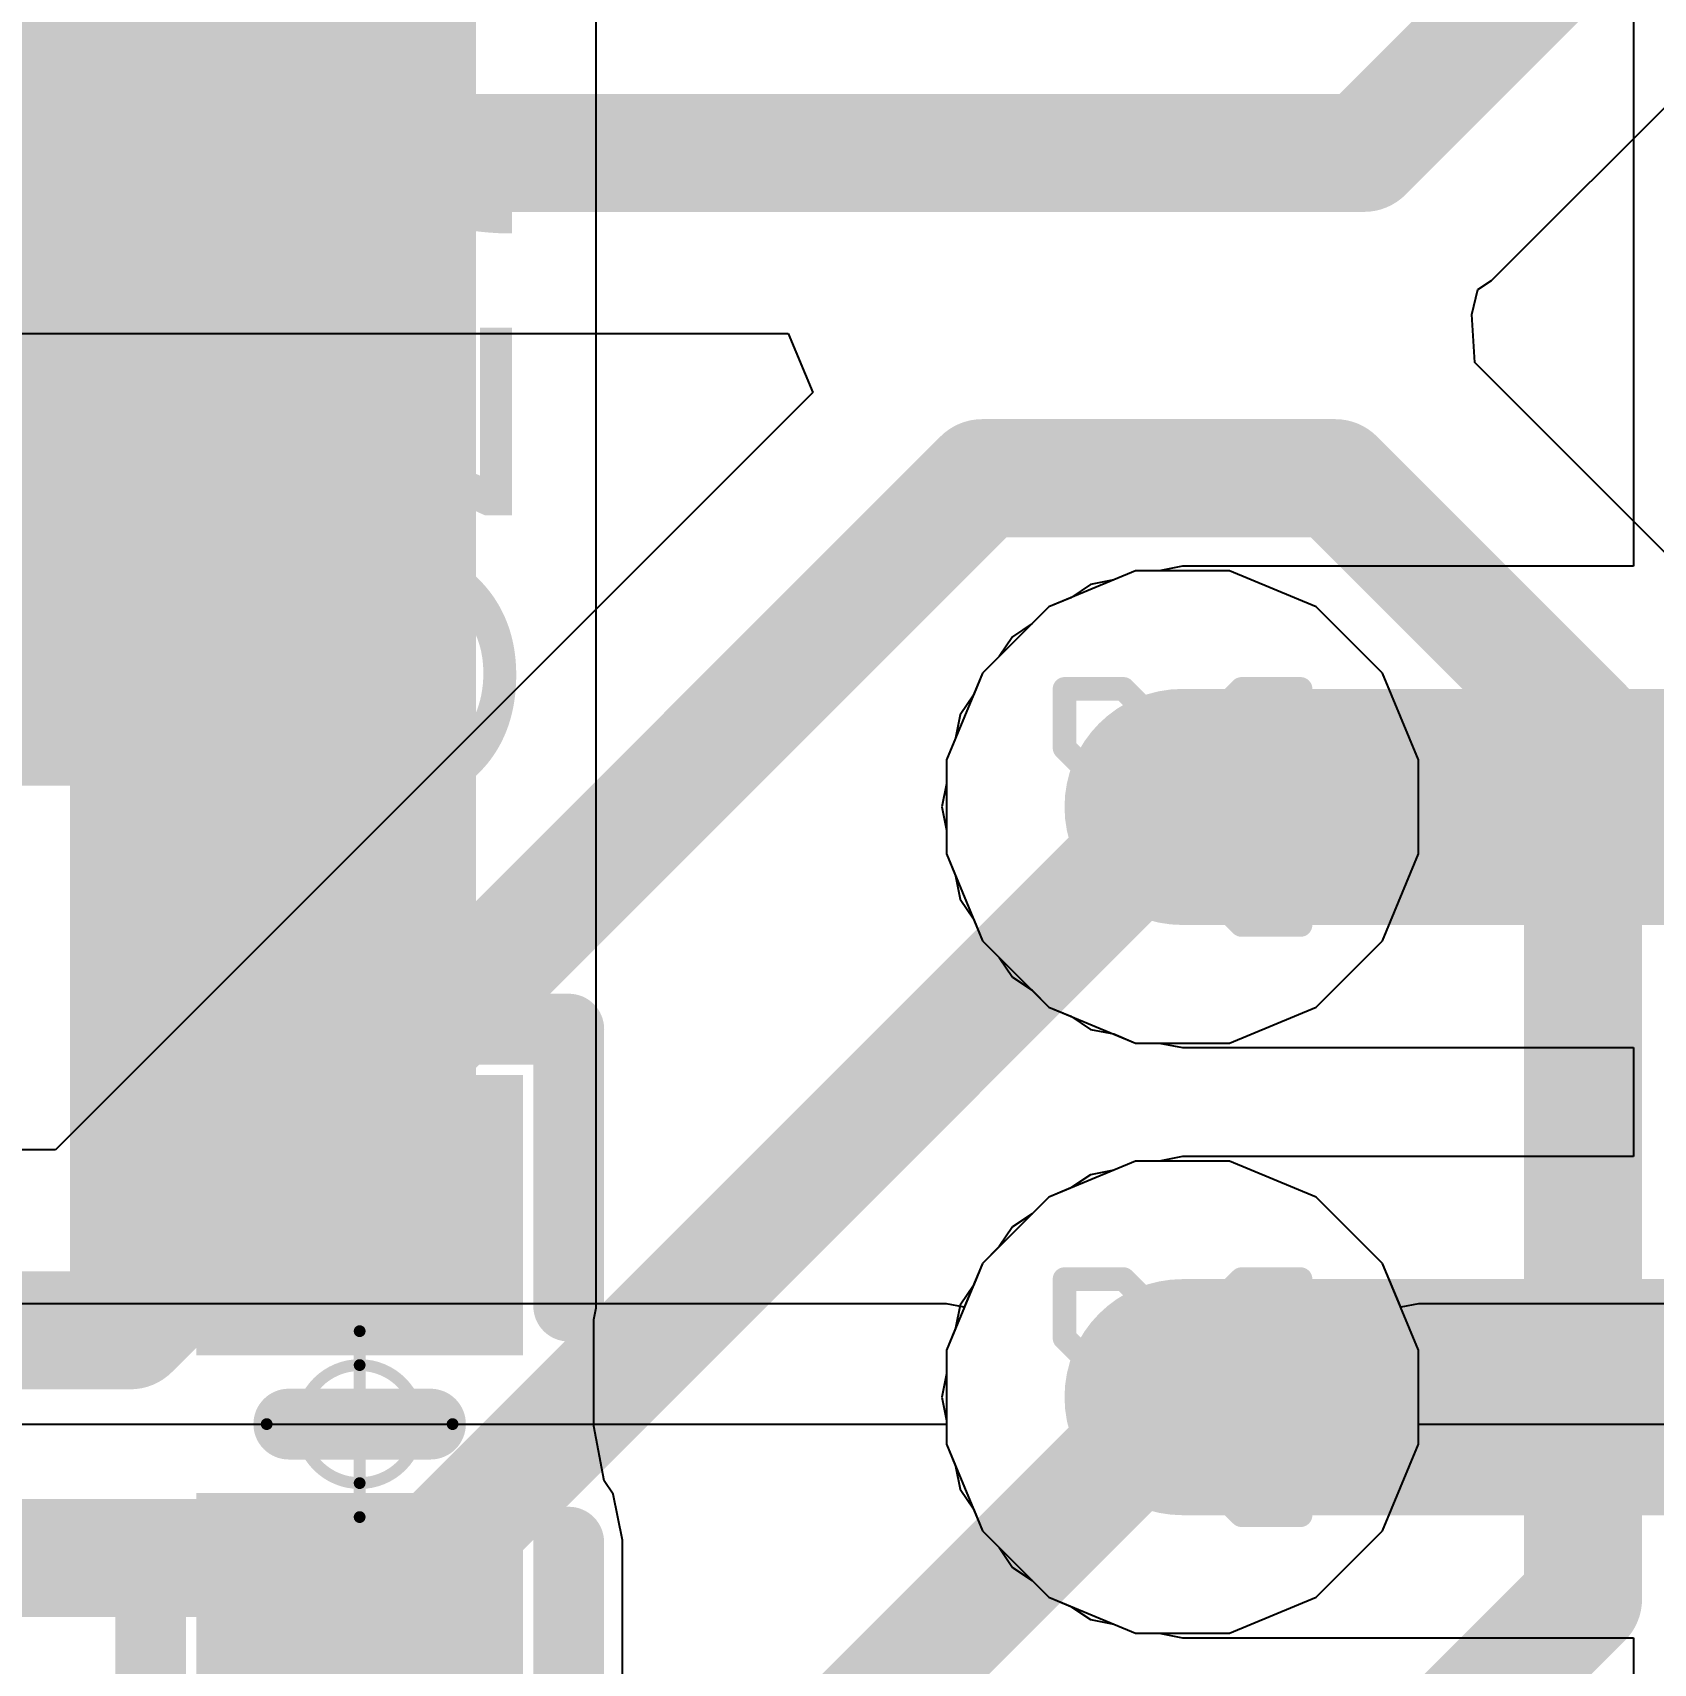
# Model space of a CAD drawing. Header units: inches. Extents: x -13 to 356, y -4 to 120.
# Drawn here: x 8.779 to 12.267, y 28.144 to 31.653 of the extents above; entities that cross this region are included whole.
import ezdxf

# ---------------------------------------------------------------- set-up
doc = ezdxf.new("R2010")
doc.units = ezdxf.units.IN
for name, color, linetype in [('Bottom Layer', 5, 'Continuous'), ('Drill Drawing', 1, 'Continuous'), ('GND', 16, 'Continuous'), ('Mechanical 15', 56, 'Continuous'), ('POWER', 76, 'Continuous'), ('Top Layer', 1, 'Continuous'), ('Top Overlay', 2, 'Continuous'), ('Top Paste', 8, 'Continuous'), ('Top Solder', 216, 'Continuous'), ('Via Holes', 16, 'Continuous')]:
    doc.layers.add(name, color=color, linetype=linetype)
doc.styles.add('Arial', font='', dxfattribs={"height": 0.2})
doc.styles.get('Arial').set_extended_font_data('Arial')

# ---------------------------------------------------------------- blocks, each defined once
blk = doc.blocks.new('C_0402_L_29')
at = {"layer": 'Top Layer'}
for points in [[(-0.6499986999999999, 0.2499995), (-0.2499995, 0.2499995), (-0.2499995, -0.2499995), (-0.6499986999999999, -0.2499995)], [(0.24991822, 0.24991822), (0.64991742, 0.24991822), (0.64991742, -0.25008078), (0.24991822, -0.25008078)]]:
    blk.add_hatch(color=1, dxfattribs=at).paths.add_polyline_path(points)
at = {"layer": 'Top Paste'}
for points in [[(-0.6499986999999999, 0.2499995), (-0.2499995, 0.2499995), (-0.2499995, -0.2499995), (-0.6499986999999999, -0.2499995)], [(0.24991822, 0.24991822), (0.64991742, 0.24991822), (0.64991742, -0.25008078), (0.24991822, -0.25008078)]]:
    blk.add_hatch(color=8, dxfattribs=at).paths.add_polyline_path(points)
at = {"layer": 'Top Solder'}
for points in [[(-0.7515987, 0.3515995), (-0.1483995, 0.3515995), (-0.1483995, -0.3515995), (-0.7515987, -0.3515995)], [(0.14831822, 0.35151822), (0.75151742, 0.35151822), (0.75151742, -0.35168078), (0.14831822, -0.35168078)]]:
    blk.add_hatch(color=216, dxfattribs=at).paths.add_polyline_path(points)
at = {"layer": 'Mechanical 15'}
for points in [[(0, 0.1999996, 0.0254, 0.0254, 0), (0, -0.1999996, 0.0254, 0.0254, 0)], [(-0.1999996, 0, 0.0254, 0.0254, 0), (0.1999996, 0, 0.0254, 0.0254, 0)]]:
    blk.add_lwpolyline(points, format="xyseb", dxfattribs=at)
for points in [[(-0.00635, 0.1999996, 0.0127, 0.0127, 1), (0.00635, 0.1999996, 0.0127, 0.0127, 1)], [(0.127, 0, 0.0254, 0.0254, 1), (-0.127, 0, 0.0254, 0.0254, 1)], [(-0.2063496, 0, 0.0127, 0.0127, 1), (-0.1936496, 0, 0.0127, 0.0127, 1)], [(-0.13335, 0, 0.0127, 0.0127, 1), (-0.12065, 0, 0.0127, 0.0127, 1)], [(0.12065, 0, 0.0127, 0.0127, 1), (0.13335, 0, 0.0127, 0.0127, 1)], [(0.1936496, 0, 0.0127, 0.0127, 1), (0.2063496, 0, 0.0127, 0.0127, 1)], [(-0.00635, -0.1999996, 0.0127, 0.0127, 1), (0.00635, -0.1999996, 0.0127, 0.0127, 1)]]:
    blk.add_lwpolyline(points, format="xyseb", close=True, dxfattribs=at)
at = {"layer": 'Top Overlay'}
for points in [[(-0.84991956, 0.44991782, 0.1524, 0.1524, 0), (-0.254, 0.44991782, 0.1524, 0.1524, 0)], [(-0.84991956, 0.44991782, 0.1524, 0.1524, 0), (-0.84991956, -0.44991782, 0.1524, 0.1524, 0)], [(0.254, 0.44991782, 0.1524, 0.1524, 0), (0.84991956, 0.44991782, 0.1524, 0.1524, 0)], [(0.84991956, 0.44991782, 0.1524, 0.1524, 0), (0.84991956, -0.45008038, 0.1524, 0.1524, 0)], [(0, 0.1524, 0.1524, 0.1524, 0), (0, -0.1524, 0.1524, 0.1524, 0)], [(-0.84991956, -0.44991782, 0.1524, 0.1524, 0), (-0.254, -0.44991782, 0.1524, 0.1524, 0)], [(-0.84991956, -0.44991782, 0.1524, 0.1524, 0), (-0.8497569999999999, -0.45008038, 0.1524, 0.1524, 0)], [(0.254, -0.44991782, 0.1524, 0.1524, 0), (0.84991956, -0.44991782, 0.1524, 0.1524, 0)]]:
    blk.add_lwpolyline(points, format="xyseb", dxfattribs=at)
for points in [[(-0.8880195599999998, 0.44991782, 0.0762, 0.0762, 1), (-0.81181956, 0.44991782, 0.0762, 0.0762, 1)], [(-0.8880195599999998, 0.44991782, 0.0762, 0.0762, 1), (-0.81181956, 0.44991782, 0.0762, 0.0762, 1)], [(-0.2921, 0.44991782, 0.0762, 0.0762, 1), (-0.2159, 0.44991782, 0.0762, 0.0762, 1)], [(0.2159, 0.44991782, 0.0762, 0.0762, 1), (0.2921, 0.44991782, 0.0762, 0.0762, 1)], [(0.81181956, 0.44991782, 0.0762, 0.0762, 1), (0.8880195599999998, 0.44991782, 0.0762, 0.0762, 1)], [(0.81181956, 0.44991782, 0.0762, 0.0762, 1), (0.8880195599999998, 0.44991782, 0.0762, 0.0762, 1)], [(-0.0381, 0.1524, 0.0762, 0.0762, 1), (0.0381, 0.1524, 0.0762, 0.0762, 1)], [(-0.0381, -0.1524, 0.0762, 0.0762, 1), (0.0381, -0.1524, 0.0762, 0.0762, 1)], [(-0.8880195599999998, -0.44991782, 0.0762, 0.0762, 1), (-0.81181956, -0.44991782, 0.0762, 0.0762, 1)], [(-0.8880195599999998, -0.44991782, 0.0762, 0.0762, 1), (-0.81181956, -0.44991782, 0.0762, 0.0762, 1)], [(-0.8880195599999998, -0.44991782, 0.0762, 0.0762, 1), (-0.81181956, -0.44991782, 0.0762, 0.0762, 1)], [(-0.8878569999999999, -0.45008038, 0.0762, 0.0762, 1), (-0.8116569999999999, -0.45008038, 0.0762, 0.0762, 1)], [(-0.2921, -0.44991782, 0.0762, 0.0762, 1), (-0.2159, -0.44991782, 0.0762, 0.0762, 1)], [(0.2159, -0.44991782, 0.0762, 0.0762, 1), (0.2921, -0.44991782, 0.0762, 0.0762, 1)], [(0.81181956, -0.44991782, 0.0762, 0.0762, 1), (0.8880195599999998, -0.44991782, 0.0762, 0.0762, 1)], [(0.81181956, -0.45008038, 0.0762, 0.0762, 1), (0.8880195599999998, -0.45008038, 0.0762, 0.0762, 1)]]:
    blk.add_lwpolyline(points, format="xyseb", close=True, dxfattribs=at)

msp = doc.modelspace()

# ---------------------------------------------------------------- hatches: boundary and pattern name
at = {"layer": 'Bottom Layer'}
h = msp.add_hatch(color=5, dxfattribs=at)
edge = h.paths.add_edge_path()
edge.add_arc((11.2538002, 29.9869987), 0.254, 0, 360)
h = msp.add_hatch(color=5, dxfattribs=at)
edge = h.paths.add_edge_path()
edge.add_arc((11.2538002, 28.7169987), 0.254, 0, 360)
at = {"layer": 'GND'}
h = msp.add_hatch(color=16, dxfattribs=at)
edge = h.paths.add_edge_path()
edge.add_arc((11.2538002, 29.9869987), 0.254, 0, 360)
h = msp.add_hatch(color=16, dxfattribs=at)
edge = h.paths.add_edge_path()
edge.add_arc((11.2538002, 28.7169987), 0.254, 0, 360)
at = {"layer": 'POWER'}
h = msp.add_hatch(color=76, dxfattribs=at)
edge = h.paths.add_edge_path()
edge.add_arc((11.2538002, 29.9869987), 0.254, 0, 360)
h = msp.add_hatch(color=76, dxfattribs=at)
edge = h.paths.add_edge_path()
edge.add_arc((11.2538002, 28.7169987), 0.254, 0, 360)
at = {"layer": 'Top Layer'}
for points in [[(5.46843204, 30.03292698), (9.732853279999999, 30.03292698), (9.732853279999999, 32.80699814), (5.46843204, 32.80699814)], [(8.859260919999999, 28.90891856), (9.732853279999999, 28.90891856), (9.732853279999999, 32.80700067999999), (8.859260919999999, 32.80700067999999)], [(9.18946092, 26.20760062), (9.78945972, 26.20760062), (9.78945972, 28.4089983), (9.18946092, 28.4089983)]]:
    msp.add_hatch(color=1, dxfattribs=at).paths.add_polyline_path(points)
h = msp.add_hatch(color=1, dxfattribs=at)
edge = h.paths.add_edge_path()
edge.add_arc((11.2538002, 29.9869987), 0.254, 0, 360)
h = msp.add_hatch(color=1, dxfattribs=at)
edge = h.paths.add_edge_path()
edge.add_arc((11.2538002, 28.7169987), 0.254, 0, 360)
at = {"layer": 'Via Holes'}
h = msp.add_hatch(color=7, dxfattribs=at)
edge = h.paths.add_edge_path()
edge.add_arc((11.2538002, 29.9869987), 0.127, 0, 360)
h = msp.add_hatch(color=7, dxfattribs=at)
edge = h.paths.add_edge_path()
edge.add_arc((11.2538002, 28.7169987), 0.127, 0, 360)

# ---------------------------------------------------------------- linework, layer by layer
at = {"layer": 'Bottom Layer'}
for p, q in [((11.91890682, 31.11971424), (12.39048576, 31.59129318)), ((11.87632626, 31.04658002), (11.88964094, 31.10015878)), ((11.88964094, 31.10015878), (11.91890682, 31.11971424)), ((11.88316394, 30.94309025999999), (11.87632626, 31.04658002)), ((8.07093382, 31.00593494), (10.40520398, 31.00593494)), ((10.40520398, 31.00593494), (10.45780992, 30.87893494)), ((12.39048576, 30.43576844), (11.88316394, 30.94309025999999)), ((10.45780992, 30.87893494), (8.8281891, 29.24931412)), ((8.8281891, 29.24931412), (5.372094919999999, 29.24931412))]:
    msp.add_line(p, q, dxfattribs=at)
for points in [[(11.64422106, 31.3944, 0.254, 0.254, 0), (12.1158, 31.86597893999999, 0.254, 0.254, 0)], [(7.499433819999999, 31.3944, 0.254, 0.254, 0), (11.64422106, 31.3944, 0.254, 0.254, 0)], [(8.989095559999999, 28.86084906, 0.254, 0.254, 0), (10.82272918, 30.69448268, 0.254, 0.254, 0)], [(10.82272918, 30.69448268, 0.254, 0.254, 0), (11.5824, 30.69448268, 0.254, 0.254, 0)], [(11.5824, 30.69448268, 0.254, 0.254, 0), (12.1158, 30.16108268, 0.254, 0.254, 0)], [(12.1158, 28.28264854, 0.254, 0.254, 0), (12.1158, 30.16108268, 0.254, 0.254, 0)], [(9.63781156, 28.37101006, 0.254, 0.254, 0), (11.2538002, 29.9869987, 0.254, 0.254, 0)], [(2.8432125, 28.86084906, 0.254, 0.254, 0), (8.989095559999999, 28.86084906, 0.254, 0.254, 0)], [(10.45061156, 27.91381006, 0.254, 0.254, 0), (11.2538002, 28.7169987, 0.254, 0.254, 0)], [(-0.75567032, 28.37101006, 0.254, 0.254, 0), (9.63781156, 28.37101006, 0.254, 0.254, 0)], [(11.2946434, 27.46149194, 0.254, 0.254, 0), (12.1158, 28.28264854, 0.254, 0.254, 0)]]:
    msp.add_lwpolyline(points, format="xyseb", dxfattribs=at)
for points in [[(11.58072106, 31.3944, 0.127, 0.127, 1), (11.70772106, 31.3944, 0.127, 0.127, 1)], [(11.58072106, 31.3944, 0.127, 0.127, 1), (11.70772106, 31.3944, 0.127, 0.127, 1)], [(10.75922918, 30.69448268, 0.127, 0.127, 1), (10.88622918, 30.69448268, 0.127, 0.127, 1)], [(10.75922918, 30.69448268, 0.127, 0.127, 1), (10.88622918, 30.69448268, 0.127, 0.127, 1)], [(11.5189, 30.69448268, 0.127, 0.127, 1), (11.6459, 30.69448268, 0.127, 0.127, 1)], [(11.5189, 30.69448268, 0.127, 0.127, 1), (11.6459, 30.69448268, 0.127, 0.127, 1)], [(12.0523, 30.16108268, 0.127, 0.127, 1), (12.1793, 30.16108268, 0.127, 0.127, 1)], [(12.0523, 30.16108268, 0.127, 0.127, 1), (12.1793, 30.16108268, 0.127, 0.127, 1)], [(11.1903002, 29.9869987, 0.127, 0.127, 1), (11.3173002, 29.9869987, 0.127, 0.127, 1)], [(8.92559556, 28.86084906, 0.127, 0.127, 1), (9.052595559999999, 28.86084906, 0.127, 0.127, 1)], [(8.92559556, 28.86084906, 0.127, 0.127, 1), (9.052595559999999, 28.86084906, 0.127, 0.127, 1)], [(11.1903002, 28.7169987, 0.127, 0.127, 1), (11.3173002, 28.7169987, 0.127, 0.127, 1)], [(9.574311559999998, 28.37101006, 0.127, 0.127, 1), (9.701311559999999, 28.37101006, 0.127, 0.127, 1)], [(9.574311559999998, 28.37101006, 0.127, 0.127, 1), (9.701311559999999, 28.37101006, 0.127, 0.127, 1)], [(12.0523, 28.28264854, 0.127, 0.127, 1), (12.1793, 28.28264854, 0.127, 0.127, 1)], [(12.0523, 28.28264854, 0.127, 0.127, 1), (12.1793, 28.28264854, 0.127, 0.127, 1)]]:
    msp.add_lwpolyline(points, format="xyseb", close=True, dxfattribs=at)
at = {"layer": 'Drill Drawing'}
for points in [[(10.9998002, 30.1139987, 0.0508, 0.0508, 0), (10.9998002, 30.2409987, 0.0508, 0.0508, 0)], [(10.9998002, 30.2409987, 0.0508, 0.0508, 0), (11.1268002, 30.2409987, 0.0508, 0.0508, 0)], [(11.1268002, 30.2409987, 0.0508, 0.0508, 0), (11.2538002, 30.1139987, 0.0508, 0.0508, 0)], [(11.2538002, 30.1139987, 0.0508, 0.0508, 0), (11.3808002, 30.2409987, 0.0508, 0.0508, 0)], [(11.3808002, 30.2409987, 0.0508, 0.0508, 0), (11.5078002, 30.2409987, 0.0508, 0.0508, 0)], [(11.5078002, 30.1139987, 0.0508, 0.0508, 0), (11.5078002, 30.2409987, 0.0508, 0.0508, 0)], [(10.9998002, 30.1139987, 0.0508, 0.0508, 0), (11.1268002, 29.9869987, 0.0508, 0.0508, 0)], [(11.3808002, 29.9869987, 0.0508, 0.0508, 0), (11.5078002, 30.1139987, 0.0508, 0.0508, 0)], [(10.9998002, 29.8599987, 0.0508, 0.0508, 0), (11.1268002, 29.9869987, 0.0508, 0.0508, 0)], [(11.3808002, 29.9869987, 0.0508, 0.0508, 0), (11.5078002, 29.8599987, 0.0508, 0.0508, 0)], [(10.9998002, 29.7329987, 0.0508, 0.0508, 0), (10.9998002, 29.8599987, 0.0508, 0.0508, 0)], [(11.1268002, 29.7329987, 0.0508, 0.0508, 0), (11.2538002, 29.8599987, 0.0508, 0.0508, 0)], [(11.2538002, 29.8599987, 0.0508, 0.0508, 0), (11.3808002, 29.7329987, 0.0508, 0.0508, 0)], [(11.5078002, 29.7329987, 0.0508, 0.0508, 0), (11.5078002, 29.8599987, 0.0508, 0.0508, 0)], [(10.9998002, 29.7329987, 0.0508, 0.0508, 0), (11.1268002, 29.7329987, 0.0508, 0.0508, 0)], [(11.3808002, 29.7329987, 0.0508, 0.0508, 0), (11.5078002, 29.7329987, 0.0508, 0.0508, 0)], [(10.9998002, 28.8439987, 0.0508, 0.0508, 0), (10.9998002, 28.9709987, 0.0508, 0.0508, 0)], [(10.9998002, 28.9709987, 0.0508, 0.0508, 0), (11.1268002, 28.9709987, 0.0508, 0.0508, 0)], [(11.1268002, 28.9709987, 0.0508, 0.0508, 0), (11.2538002, 28.8439987, 0.0508, 0.0508, 0)], [(11.2538002, 28.8439987, 0.0508, 0.0508, 0), (11.3808002, 28.9709987, 0.0508, 0.0508, 0)], [(11.3808002, 28.9709987, 0.0508, 0.0508, 0), (11.5078002, 28.9709987, 0.0508, 0.0508, 0)], [(11.5078002, 28.8439987, 0.0508, 0.0508, 0), (11.5078002, 28.9709987, 0.0508, 0.0508, 0)], [(10.9998002, 28.8439987, 0.0508, 0.0508, 0), (11.1268002, 28.7169987, 0.0508, 0.0508, 0)], [(11.3808002, 28.7169987, 0.0508, 0.0508, 0), (11.5078002, 28.8439987, 0.0508, 0.0508, 0)], [(10.9998002, 28.5899987, 0.0508, 0.0508, 0), (11.1268002, 28.7169987, 0.0508, 0.0508, 0)], [(11.3808002, 28.7169987, 0.0508, 0.0508, 0), (11.5078002, 28.5899987, 0.0508, 0.0508, 0)], [(10.9998002, 28.4629987, 0.0508, 0.0508, 0), (10.9998002, 28.5899987, 0.0508, 0.0508, 0)], [(11.1268002, 28.4629987, 0.0508, 0.0508, 0), (11.2538002, 28.5899987, 0.0508, 0.0508, 0)], [(11.2538002, 28.5899987, 0.0508, 0.0508, 0), (11.3808002, 28.4629987, 0.0508, 0.0508, 0)], [(11.5078002, 28.4629987, 0.0508, 0.0508, 0), (11.5078002, 28.5899987, 0.0508, 0.0508, 0)], [(10.9998002, 28.4629987, 0.0508, 0.0508, 0), (11.1268002, 28.4629987, 0.0508, 0.0508, 0)], [(11.3808002, 28.4629987, 0.0508, 0.0508, 0), (11.5078002, 28.4629987, 0.0508, 0.0508, 0)]]:
    msp.add_lwpolyline(points, format="xyseb", dxfattribs=at)
for points in [[(10.9871002, 30.2409987, 0.0254, 0.0254, 1), (11.0125002, 30.2409987, 0.0254, 0.0254, 1)], [(10.9871002, 30.2409987, 0.0254, 0.0254, 1), (11.0125002, 30.2409987, 0.0254, 0.0254, 1)], [(11.1141002, 30.2409987, 0.0254, 0.0254, 1), (11.1395002, 30.2409987, 0.0254, 0.0254, 1)], [(11.1141002, 30.2409987, 0.0254, 0.0254, 1), (11.1395002, 30.2409987, 0.0254, 0.0254, 1)], [(11.3681002, 30.2409987, 0.0254, 0.0254, 1), (11.3935002, 30.2409987, 0.0254, 0.0254, 1)], [(11.3681002, 30.2409987, 0.0254, 0.0254, 1), (11.3935002, 30.2409987, 0.0254, 0.0254, 1)], [(11.4951002, 30.2409987, 0.0254, 0.0254, 1), (11.5205002, 30.2409987, 0.0254, 0.0254, 1)], [(11.4951002, 30.2409987, 0.0254, 0.0254, 1), (11.5205002, 30.2409987, 0.0254, 0.0254, 1)], [(10.9871002, 30.1139987, 0.0254, 0.0254, 1), (11.0125002, 30.1139987, 0.0254, 0.0254, 1)], [(10.9871002, 30.1139987, 0.0254, 0.0254, 1), (11.0125002, 30.1139987, 0.0254, 0.0254, 1)], [(11.2411002, 30.1139987, 0.0254, 0.0254, 1), (11.2665002, 30.1139987, 0.0254, 0.0254, 1)], [(11.2411002, 30.1139987, 0.0254, 0.0254, 1), (11.2665002, 30.1139987, 0.0254, 0.0254, 1)], [(11.4951002, 30.1139987, 0.0254, 0.0254, 1), (11.5205002, 30.1139987, 0.0254, 0.0254, 1)], [(11.4951002, 30.1139987, 0.0254, 0.0254, 1), (11.5205002, 30.1139987, 0.0254, 0.0254, 1)], [(11.1141002, 29.9869987, 0.0254, 0.0254, 1), (11.1395002, 29.9869987, 0.0254, 0.0254, 1)], [(11.1141002, 29.9869987, 0.0254, 0.0254, 1), (11.1395002, 29.9869987, 0.0254, 0.0254, 1)], [(11.3681002, 29.9869987, 0.0254, 0.0254, 1), (11.3935002, 29.9869987, 0.0254, 0.0254, 1)], [(11.3681002, 29.9869987, 0.0254, 0.0254, 1), (11.3935002, 29.9869987, 0.0254, 0.0254, 1)], [(10.9871002, 29.8599987, 0.0254, 0.0254, 1), (11.0125002, 29.8599987, 0.0254, 0.0254, 1)], [(10.9871002, 29.8599987, 0.0254, 0.0254, 1), (11.0125002, 29.8599987, 0.0254, 0.0254, 1)], [(11.2411002, 29.8599987, 0.0254, 0.0254, 1), (11.2665002, 29.8599987, 0.0254, 0.0254, 1)], [(11.2411002, 29.8599987, 0.0254, 0.0254, 1), (11.2665002, 29.8599987, 0.0254, 0.0254, 1)], [(11.4951002, 29.8599987, 0.0254, 0.0254, 1), (11.5205002, 29.8599987, 0.0254, 0.0254, 1)], [(11.4951002, 29.8599987, 0.0254, 0.0254, 1), (11.5205002, 29.8599987, 0.0254, 0.0254, 1)], [(10.9871002, 29.7329987, 0.0254, 0.0254, 1), (11.0125002, 29.7329987, 0.0254, 0.0254, 1)], [(10.9871002, 29.7329987, 0.0254, 0.0254, 1), (11.0125002, 29.7329987, 0.0254, 0.0254, 1)], [(11.1141002, 29.7329987, 0.0254, 0.0254, 1), (11.1395002, 29.7329987, 0.0254, 0.0254, 1)], [(11.1141002, 29.7329987, 0.0254, 0.0254, 1), (11.1395002, 29.7329987, 0.0254, 0.0254, 1)], [(11.3681002, 29.7329987, 0.0254, 0.0254, 1), (11.3935002, 29.7329987, 0.0254, 0.0254, 1)], [(11.3681002, 29.7329987, 0.0254, 0.0254, 1), (11.3935002, 29.7329987, 0.0254, 0.0254, 1)], [(11.4951002, 29.7329987, 0.0254, 0.0254, 1), (11.5205002, 29.7329987, 0.0254, 0.0254, 1)], [(11.4951002, 29.7329987, 0.0254, 0.0254, 1), (11.5205002, 29.7329987, 0.0254, 0.0254, 1)], [(10.9871002, 28.9709987, 0.0254, 0.0254, 1), (11.0125002, 28.9709987, 0.0254, 0.0254, 1)], [(10.9871002, 28.9709987, 0.0254, 0.0254, 1), (11.0125002, 28.9709987, 0.0254, 0.0254, 1)], [(11.1141002, 28.9709987, 0.0254, 0.0254, 1), (11.1395002, 28.9709987, 0.0254, 0.0254, 1)], [(11.1141002, 28.9709987, 0.0254, 0.0254, 1), (11.1395002, 28.9709987, 0.0254, 0.0254, 1)], [(11.3681002, 28.9709987, 0.0254, 0.0254, 1), (11.3935002, 28.9709987, 0.0254, 0.0254, 1)], [(11.3681002, 28.9709987, 0.0254, 0.0254, 1), (11.3935002, 28.9709987, 0.0254, 0.0254, 1)], [(11.4951002, 28.9709987, 0.0254, 0.0254, 1), (11.5205002, 28.9709987, 0.0254, 0.0254, 1)], [(11.4951002, 28.9709987, 0.0254, 0.0254, 1), (11.5205002, 28.9709987, 0.0254, 0.0254, 1)], [(10.9871002, 28.8439987, 0.0254, 0.0254, 1), (11.0125002, 28.8439987, 0.0254, 0.0254, 1)], [(10.9871002, 28.8439987, 0.0254, 0.0254, 1), (11.0125002, 28.8439987, 0.0254, 0.0254, 1)], [(11.2411002, 28.8439987, 0.0254, 0.0254, 1), (11.2665002, 28.8439987, 0.0254, 0.0254, 1)], [(11.2411002, 28.8439987, 0.0254, 0.0254, 1), (11.2665002, 28.8439987, 0.0254, 0.0254, 1)], [(11.4951002, 28.8439987, 0.0254, 0.0254, 1), (11.5205002, 28.8439987, 0.0254, 0.0254, 1)], [(11.4951002, 28.8439987, 0.0254, 0.0254, 1), (11.5205002, 28.8439987, 0.0254, 0.0254, 1)], [(11.1141002, 28.7169987, 0.0254, 0.0254, 1), (11.1395002, 28.7169987, 0.0254, 0.0254, 1)], [(11.1141002, 28.7169987, 0.0254, 0.0254, 1), (11.1395002, 28.7169987, 0.0254, 0.0254, 1)], [(11.3681002, 28.7169987, 0.0254, 0.0254, 1), (11.3935002, 28.7169987, 0.0254, 0.0254, 1)], [(11.3681002, 28.7169987, 0.0254, 0.0254, 1), (11.3935002, 28.7169987, 0.0254, 0.0254, 1)], [(10.9871002, 28.5899987, 0.0254, 0.0254, 1), (11.0125002, 28.5899987, 0.0254, 0.0254, 1)], [(10.9871002, 28.5899987, 0.0254, 0.0254, 1), (11.0125002, 28.5899987, 0.0254, 0.0254, 1)], [(11.2411002, 28.5899987, 0.0254, 0.0254, 1), (11.2665002, 28.5899987, 0.0254, 0.0254, 1)], [(11.2411002, 28.5899987, 0.0254, 0.0254, 1), (11.2665002, 28.5899987, 0.0254, 0.0254, 1)], [(11.4951002, 28.5899987, 0.0254, 0.0254, 1), (11.5205002, 28.5899987, 0.0254, 0.0254, 1)], [(11.4951002, 28.5899987, 0.0254, 0.0254, 1), (11.5205002, 28.5899987, 0.0254, 0.0254, 1)], [(10.9871002, 28.4629987, 0.0254, 0.0254, 1), (11.0125002, 28.4629987, 0.0254, 0.0254, 1)], [(10.9871002, 28.4629987, 0.0254, 0.0254, 1), (11.0125002, 28.4629987, 0.0254, 0.0254, 1)], [(11.1141002, 28.4629987, 0.0254, 0.0254, 1), (11.1395002, 28.4629987, 0.0254, 0.0254, 1)], [(11.1141002, 28.4629987, 0.0254, 0.0254, 1), (11.1395002, 28.4629987, 0.0254, 0.0254, 1)], [(11.3681002, 28.4629987, 0.0254, 0.0254, 1), (11.3935002, 28.4629987, 0.0254, 0.0254, 1)], [(11.3681002, 28.4629987, 0.0254, 0.0254, 1), (11.3935002, 28.4629987, 0.0254, 0.0254, 1)], [(11.4951002, 28.4629987, 0.0254, 0.0254, 1), (11.5205002, 28.4629987, 0.0254, 0.0254, 1)], [(11.4951002, 28.4629987, 0.0254, 0.0254, 1), (11.5205002, 28.4629987, 0.0254, 0.0254, 1)]]:
    msp.add_lwpolyline(points, format="xyseb", close=True, dxfattribs=at)
at = {"layer": 'GND'}
for p, q in [((11.15275392, 30.4949987), (10.96604106, 30.41766078)), ((11.35484648, 30.4949987), (11.15275392, 30.4949987)), ((11.54155934, 30.41766078), (11.35484648, 30.4949987)), ((10.96604106, 30.41766078), (10.82313812, 30.27475784)), ((11.68446228, 30.27475784), (11.54155934, 30.41766078)), ((10.82313812, 30.27475784), (10.7458002, 30.08804498)), ((11.7618002, 30.08804498), (11.68446228, 30.27475784)), ((10.7458002, 30.08804498), (10.7458002, 29.88595242)), ((11.7618002, 29.88595242), (11.7618002, 30.08804498)), ((10.7458002, 29.88595242), (10.82313812, 29.69923956)), ((11.68446228, 29.69923956), (11.7618002, 29.88595242)), ((10.82313812, 29.69923956), (10.96604106, 29.55633662)), ((11.54155934, 29.55633662), (11.68446228, 29.69923956)), ((10.96604106, 29.55633662), (11.15275392, 29.4789987)), ((11.35484648, 29.4789987), (11.54155934, 29.55633662)), ((11.15275392, 29.4789987), (11.35484648, 29.4789987)), ((11.15275392, 29.2249987), (10.96604106, 29.14766078)), ((11.35484648, 29.2249987), (11.15275392, 29.2249987)), ((11.54155934, 29.14766078), (11.35484648, 29.2249987)), ((10.96604106, 29.14766078), (10.82313812, 29.00475784)), ((11.68446228, 29.00475784), (11.54155934, 29.14766078)), ((10.82313812, 29.00475784), (10.7458002, 28.81804498)), ((11.7618002, 28.81804498), (11.68446228, 29.00475784)), ((10.7458002, 28.81804498), (10.7458002, 28.61595242)), ((11.7618002, 28.61595242), (11.7618002, 28.81804498)), ((10.7458002, 28.61595242), (10.82313812, 28.42923956)), ((11.68446228, 28.42923956), (11.7618002, 28.61595242)), ((10.82313812, 28.42923956), (10.96604106, 28.28633662)), ((11.54155934, 28.28633662), (11.68446228, 28.42923956)), ((10.96604106, 28.28633662), (11.15275392, 28.2089987)), ((11.35484648, 28.2089987), (11.54155934, 28.28633662)), ((11.15275392, 28.2089987), (11.35484648, 28.2089987))]:
    msp.add_line(p, q, dxfattribs=at)
at = {"layer": 'POWER'}
for p, q in [((11.15275392, 30.4949987), (10.96604106, 30.41766078)), ((11.35484648, 30.4949987), (11.15275392, 30.4949987)), ((11.54155934, 30.41766078), (11.35484648, 30.4949987)), ((10.96604106, 30.41766078), (10.82313812, 30.27475784)), ((11.68446228, 30.27475784), (11.54155934, 30.41766078)), ((10.82313812, 30.27475784), (10.7458002, 30.08804498)), ((11.7618002, 30.08804498), (11.68446228, 30.27475784)), ((10.7458002, 30.08804498), (10.7458002, 29.88595242)), ((11.7618002, 29.88595242), (11.7618002, 30.08804498)), ((10.7458002, 29.88595242), (10.82313812, 29.69923956)), ((11.68446228, 29.69923956), (11.7618002, 29.88595242)), ((10.82313812, 29.69923956), (10.96604106, 29.55633662)), ((11.54155934, 29.55633662), (11.68446228, 29.69923956)), ((10.96604106, 29.55633662), (11.15275392, 29.4789987)), ((11.35484648, 29.4789987), (11.54155934, 29.55633662)), ((11.15275392, 29.4789987), (11.35484648, 29.4789987)), ((11.15275392, 29.2249987), (10.96604106, 29.14766078)), ((11.35484648, 29.2249987), (11.15275392, 29.2249987)), ((11.54155934, 29.14766078), (11.35484648, 29.2249987)), ((10.96604106, 29.14766078), (10.82313812, 29.00475784)), ((11.68446228, 29.00475784), (11.54155934, 29.14766078)), ((10.82313812, 29.00475784), (10.78404244, 28.9103689)), ((11.72355796, 28.9103689), (11.68446228, 29.00475784)), ((10.7458002, 28.9179762), (8.45213194, 28.9179762)), ((10.78404244, 28.9103689), (10.7458002, 28.9179762)), ((11.7618002, 28.9179762), (11.72355796, 28.9103689)), ((14.44300134, 28.9179762), (11.7618002, 28.9179762)), ((7.246452359999999, 28.65900034), (10.7458002, 28.65900034)), ((10.7458002, 28.65900034), (10.7458002, 28.61595242)), ((11.7618002, 28.61595242), (11.7618002, 28.65900034)), ((11.7618002, 28.65900034), (14.44300134, 28.65900034)), ((10.7458002, 28.61595242), (10.82313812, 28.42923956)), ((11.68446228, 28.42923956), (11.7618002, 28.61595242)), ((10.82313812, 28.42923956), (10.96604106, 28.28633662)), ((11.54155934, 28.28633662), (11.68446228, 28.42923956)), ((10.96604106, 28.28633662), (11.15275392, 28.2089987)), ((11.35484648, 28.2089987), (11.54155934, 28.28633662)), ((11.15275392, 28.2089987), (11.35484648, 28.2089987))]:
    msp.add_line(p, q, dxfattribs=at)
at = {"layer": 'Top Layer'}
for p, q in [((9.991829139999998, 28.90891856), (9.991829139999998, 32.80700067999999)), ((12.22400146, 31.8229996), (12.22400146, 30.50495042)), ((11.15275392, 30.4949987), (11.10562422, 30.47547626)), ((11.20376728, 30.4949987), (11.15275392, 30.4949987)), ((11.2538002, 30.50495042), (11.20376728, 30.4949987)), ((12.22400146, 30.50495042), (11.2538002, 30.50495042)), ((11.05558876, 30.46552454), (11.0131733, 30.43718322)), ((11.10562422, 30.47547626), (11.05558876, 30.46552454)), ((11.0131733, 30.43718322), (10.96604106, 30.41766078)), ((10.96604106, 30.41766078), (10.92996798, 30.3815877)), ((10.92996798, 30.3815877), (10.88755252, 30.35324638)), ((10.88755252, 30.35324638), (10.8592112, 30.31083092)), ((10.8592112, 30.31083092), (10.82313812, 30.27475784)), ((10.82313812, 30.27475784), (10.80361568, 30.2276256)), ((10.80361568, 30.2276256), (10.77527436, 30.18521014)), ((10.77527436, 30.18521014), (10.76532264, 30.13517468)), ((10.76532264, 30.13517468), (10.7458002, 30.08804498)), ((10.7458002, 30.08804498), (10.7458002, 30.03703162)), ((10.7458002, 30.03703162), (10.73584848, 29.9869987)), ((10.73584848, 29.9869987), (10.7458002, 29.93696578)), ((10.7458002, 29.93696578), (10.7458002, 29.88595242)), ((10.7458002, 29.88595242), (10.76532264, 29.83882272)), ((10.76532264, 29.83882272), (10.77527436, 29.78878726)), ((10.77527436, 29.78878726), (10.80361568, 29.7463718)), ((10.80361568, 29.7463718), (10.82313812, 29.69923956)), ((10.82313812, 29.69923956), (10.8592112, 29.66316648)), ((10.8592112, 29.66316648), (10.88755252, 29.62075102)), ((10.88755252, 29.62075102), (10.92996798, 29.5924097)), ((10.92996798, 29.5924097), (10.96604106, 29.55633662)), ((10.96604106, 29.55633662), (11.0131733, 29.53681418)), ((11.0131733, 29.53681418), (11.05558876, 29.50847286)), ((11.05558876, 29.50847286), (11.10562422, 29.49852114)), ((11.10562422, 29.49852114), (11.15275392, 29.4789987)), ((11.15275392, 29.4789987), (11.20376728, 29.4789987)), ((11.20376728, 29.4789987), (11.2538002, 29.46904698)), ((11.2538002, 29.46904698), (12.22400146, 29.46904698)), ((12.22400146, 29.46904698), (12.22400146, 29.23495042)), ((11.2538002, 29.23495042), (11.20376728, 29.2249987)), ((12.22400146, 29.23495042), (11.2538002, 29.23495042)), ((11.05558876, 29.19552454), (11.0131733, 29.16718322)), ((11.10562422, 29.20547626), (11.05558876, 29.19552454)), ((11.15275392, 29.2249987), (11.10562422, 29.20547626)), ((11.20376728, 29.2249987), (11.15275392, 29.2249987)), ((11.0131733, 29.16718322), (10.96604106, 29.14766078)), ((10.96604106, 29.14766078), (10.92996798, 29.1115877)), ((10.92996798, 29.1115877), (10.88755252, 29.08324637999999)), ((10.88755252, 29.08324637999999), (10.8592112, 29.04083092)), ((10.8592112, 29.04083092), (10.82313812, 29.00475784)), ((10.82313812, 29.00475784), (10.80361568, 28.9576256)), ((10.80361568, 28.9576256), (10.77527436, 28.91521014)), ((10.77527436, 28.91521014), (10.76532264, 28.86517468)), ((9.98685328, 28.8839021), (9.991829139999998, 28.90891856)), ((9.98685328, 28.65492364), (9.98685328, 28.8839021)), ((10.76532264, 28.86517468), (10.7458002, 28.81804498)), ((10.7458002, 28.81804498), (10.7458002, 28.76703162)), ((10.7458002, 28.76703162), (10.73584848, 28.7169987)), ((10.73584848, 28.7169987), (10.7458002, 28.66696577999999)), ((9.98685836, 28.6549211), (9.98685328, 28.65492364)), ((9.98685582, 28.65491856), (9.98685836, 28.6549211)), ((10.00927894, 28.53720733999999), (9.98685582, 28.65491856)), ((10.7458002, 28.66696577999999), (10.7458002, 28.61595242)), ((10.7458002, 28.61595242), (10.76532264, 28.56882272)), ((10.76532264, 28.56882272), (10.77527436, 28.51878726)), ((10.02872264, 28.50810656), (10.00927894, 28.53720733999999)), ((10.04843558, 28.40900084), (10.02872264, 28.50810656)), ((10.77527436, 28.51878726), (10.80361568, 28.4763718)), ((10.80361568, 28.4763718), (10.82313812, 28.42923956)), ((10.82313812, 28.42923956), (10.8592112, 28.39316648)), ((10.04843558, 26.96907992), (10.04843558, 28.40900084)), ((10.8592112, 28.39316648), (10.88755252, 28.35075102)), ((10.88755252, 28.35075102), (10.92996798, 28.3224097)), ((10.92996798, 28.3224097), (10.96604106, 28.28633662)), ((10.96604106, 28.28633662), (11.0131733, 28.26681418)), ((11.0131733, 28.26681418), (11.05558876, 28.23847286)), ((11.05558876, 28.23847286), (11.10562422, 28.22852114)), ((11.10562422, 28.22852114), (11.15275392, 28.2089987)), ((11.15275392, 28.2089987), (11.20376728, 28.2089987)), ((11.20376728, 28.2089987), (11.2538002, 28.19904698)), ((11.2538002, 28.19904698), (12.22400146, 28.19904698)), ((12.22400146, 28.19904698), (12.22400146, 27.96495042))]:
    msp.add_line(p, q, dxfattribs=at)
for points in [[(11.2538002, 29.9869987, 0.508, 0.508, 0), (13.22799996, 29.9869987, 0.508, 0.508, 0)], [(11.2538002, 28.7169987, 0.508, 0.508, 0), (13.22799996, 28.7169987, 0.508, 0.508, 0)]]:
    msp.add_lwpolyline(points, format="xyseb", dxfattribs=at)
for points in [[(11.1268002, 29.9869987, 0.254, 0.254, 1), (11.3808002, 29.9869987, 0.254, 0.254, 1)], [(11.1268002, 28.7169987, 0.254, 0.254, 1), (11.3808002, 28.7169987, 0.254, 0.254, 1)]]:
    msp.add_lwpolyline(points, format="xyseb", close=True, dxfattribs=at)

# ---------------------------------------------------------------- block references
at = {"rotation": 90}
msp.add_blockref('C_0402_L_29', (9.4827725, 28.65900034), dxfattribs=at)

# ---------------------------------------------------------------- texts
at = {"layer": 'Top Overlay', "style": 'Arial'}
msp.add_text('C27', height=0.635, rotation=90, dxfattribs=at).set_placement((9.810767779999999, 29.92900034))

doc.saveas('drawing.dxf')
